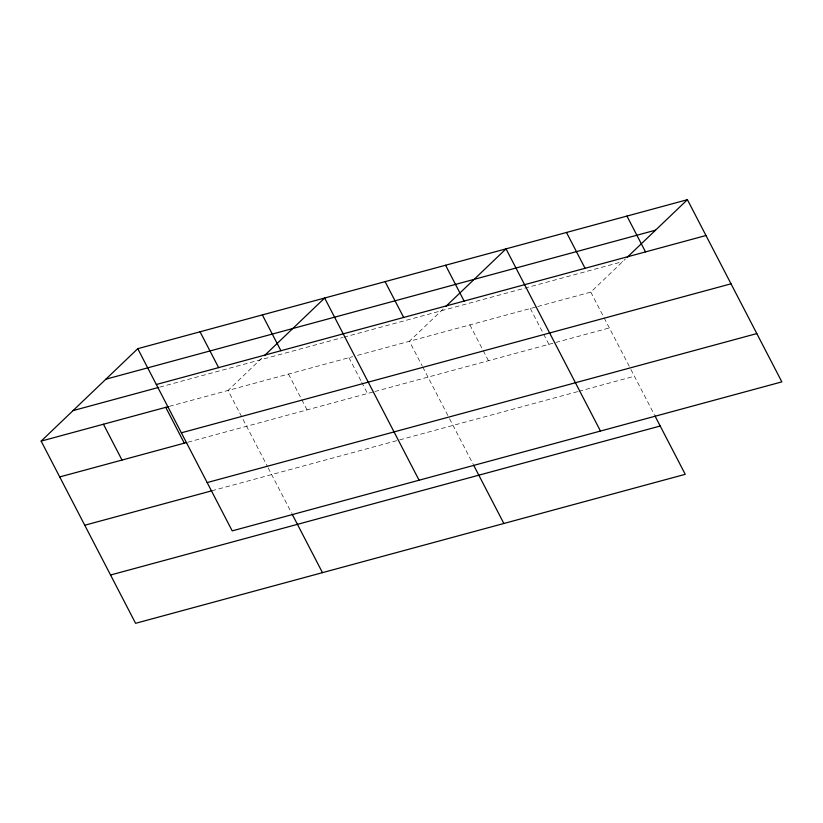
<?xml version="1.0" encoding="UTF-8"?>
<svg xmlns="http://www.w3.org/2000/svg" width="823" height="823" viewBox="0 0 823 823"><rect width="100%" height="100%" fill="white"/><g stroke="black" fill="none" stroke-linecap="round" stroke-linejoin="round"><path stroke-width="0.62" stroke-dasharray="4.12 3.09" d="M261.735 358.211L228.033 390.462L267.557 466.723M443.124 309.047L409.412 341.288L422.178 365.916M537.738 306.506L590.801 292.124L625.418 258.998M159.755 387.108L342.584 337.543M343.819 337.214L622.682 261.621M169.404 406.356L352.656 356.678M357.594 355.341L536.503 306.845M187.973 442.177L373.693 391.83M374.928 391.501L609.37 327.945M211.789 490.806L577.643 391.635M578.878 391.295L634.41 376.245M590.801 292.124L603.568 316.752M604.144 317.873L630.325 368.385M630.912 369.506L654.336 414.699M530.341 308.512L543.108 333.14M543.684 334.261L548.91 344.333M469.882 324.9L482.638 349.528M483.224 350.649L488.451 360.721M422.765 367.037L448.947 417.549M449.523 418.67L472.958 463.874M348.952 357.686L361.143 381.193M361.719 382.304L367.521 393.507M288.492 374.074L301.259 398.702M301.835 399.813L307.061 409.895M268.144 467.845L291.568 513.038"/><path stroke-width="1.23" d="M654.923 415.831L685.24 474.315L135.589 623.309L41.15 441.118L137.76 348.685L687.411 199.691L781.85 381.882L232.199 530.876L137.76 348.685M264.471 355.598L324.643 298.029L419.082 480.221M445.86 306.423L506.032 248.855L600.461 431.046M627.239 257.26L687.411 199.691M105.879 379.187L655.53 230.193M156.329 384.506L705.98 235.512M73.031 410.615L158.53 387.438M41.15 441.118L168.18 406.685M181.369 432.805L731.019 283.812M59.719 476.939L186.749 442.507M207.159 482.576L756.81 333.582M84.759 525.239L211.789 490.806M110.549 575.01L660.2 426.016M626.951 216.079L645.52 251.9M566.491 232.467L585.06 268.288M445.562 265.253L464.131 301.074M385.102 281.641L403.671 317.462M473.544 465.005L503.851 523.479M262.352 314.911L280.921 350.732M200.051 331.803L218.62 367.624M292.155 514.169L322.472 572.654M165.742 407.344L184.301 443.165M103.441 424.236L122.01 460.057"/></g></svg>
